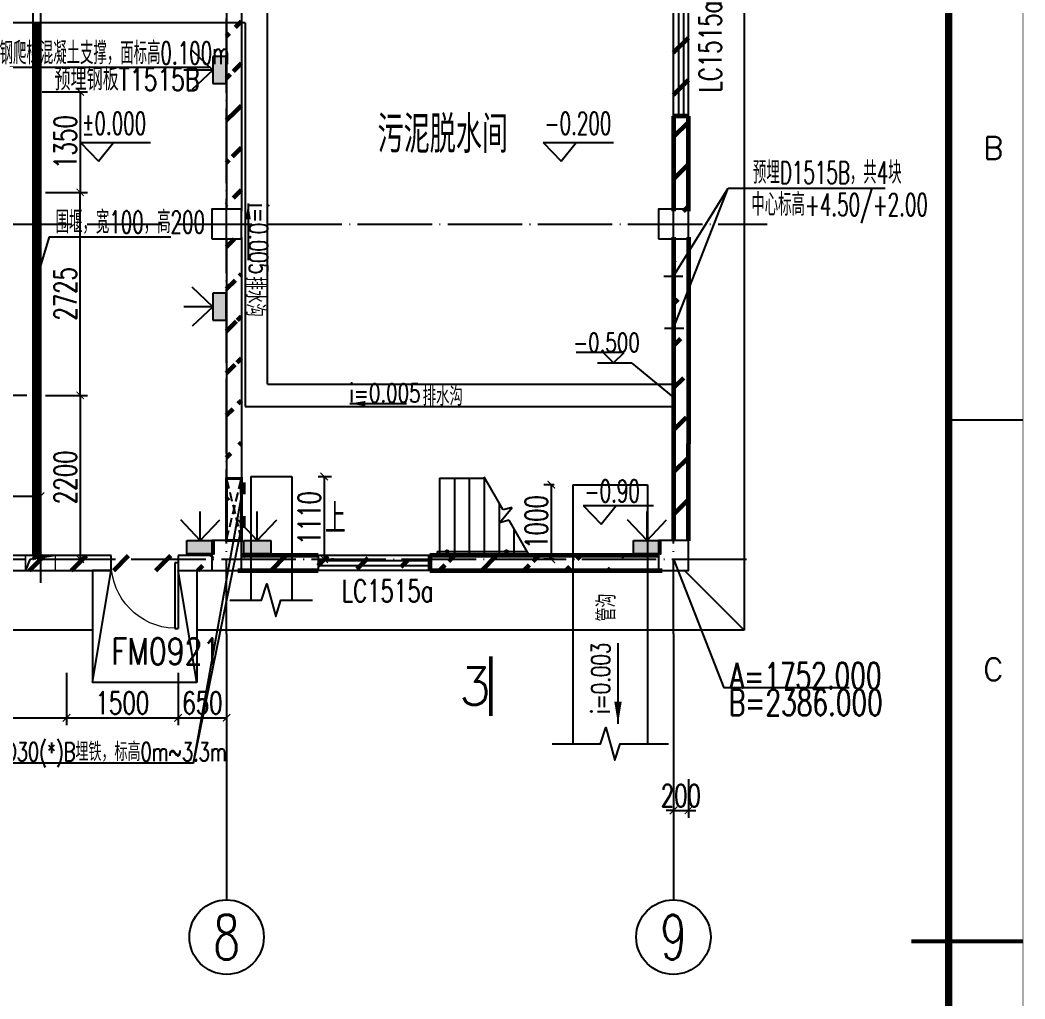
# Model space of a CAD drawing. Header units: millimetres. Extents: x 5779402 to 5838852, y 134142 to 176192.
# Drawn here: x 5825360 to 5838852, y 154394 to 167533 of the extents above; entities that cross this region are included whole.
import ezdxf
from ezdxf.enums import TextEntityAlignment as Align

# ---------------------------------------------------------------- set-up
doc = ezdxf.new("R2010")
doc.units = ezdxf.units.MM
doc.header["$LTSCALE"] = 1000
doc.linetypes.add('DASH', pattern=[0.35, 0.25, -0.1])
doc.linetypes.add('DOTE', pattern=[2.4200000000000004, 2, -0.2, 0.02, -0.2])
doc.layers.get('0').update_dxf_attribs({"color": 8})
doc.layers.get('DEFPOINTS').update_dxf_attribs({"color": 8})
for name, color, linetype in [('-人员定位', 6, 'Continuous'), ('04-墙体WALL', 8, 'Continuous'), ('3T_WOOD', 8, 'Continuous'), ('AXIS_NUM', 8, 'Continuous'), ('bg', 8, 'Continuous'), ('COLUMN', 8, 'Continuous'), ('DIM', 8, 'Continuous'), ('DOTE', 8, 'DOTE'), ('STAIR', 8, 'Continuous'), ('Text', 8, 'Continuous'), ('THICK', 8, 'Continuous'), ('THIN', 8, 'Continuous'), ('WALL_BR', 8, 'Continuous'), ('WIN', 8, 'Continuous'), ('WINDOW', 8, 'Continuous'), ('WINDOW_TEXT', 8, 'Continuous'), ('桩编号', 8, 'Continuous'), ('电气提资', 8, 'Continuous'), ('电缆埋管', 8, 'Continuous')]:
    doc.layers.add(name, color=color, linetype=linetype)
doc.layers.add('WALL', color=8, linetype='Continuous', lineweight=60)
doc.styles.add('_TCH_WINDOW', font='SIMPLEX', dxfattribs={"bigfont": 'GBCBIG'})
doc.styles.add('GEDITXT', font='geditxt.shx', dxfattribs={"width": 0.72, "height": 400, "bigfont": 'hztxt1.shx'})
doc.styles.add('HZ', font='geditxt.shx', dxfattribs={"width": 0.7, "bigfont": 'hztxt1.shx'})
doc.styles.get("Standard").update_dxf_attribs({"font": 'geditxt.shx', "width": 0.7, "bigfont": 'hztxt1.shx'})
doc.styles.add('TK', font='geditxt.shx', dxfattribs={"width": 0.7, "bigfont": 'hztxt1.shx'})
doc.styles.add('TSSD_Axis', font='geditxt.shx', dxfattribs={"width": 0.7, "bigfont": 'hztxt1.shx'})
doc.styles.add('TSSD_Label', font='geditxt.shx', dxfattribs={"width": 0.7, "bigfont": 'hztxt1.shx'})
doc.styles.add('TSSD_Norm', font='geditxt.shx', dxfattribs={"bigfont": 'hztxt1.shx'})
doc.styles.add('TSSD_Rein', font='geditxt.shx', dxfattribs={"width": 0.7, "bigfont": 'hztxt1.shx'})
doc.dimstyles.new('TSSD_100_100$0', dxfattribs={"dimtxt": 300, "dimasz": 100, "dimexe": 100, "dimexo": 250, "dimgap": 50, "dimtad": 1, "dimdec": 0, "dimzin": 0, "dimdsep": 46, "dimtxsty": 'TSSD_Rein', "dimblk": 'ARCHTICK', "dimcen": 0, "dimclrt": 7, "dimadec": 0, "dimazin": 0, "dimtfac": 1, "dimtdec": 0, "dimtix": 1, "dimtmove": 2, "dimatfit": 3, "dimldrblk": '_TSDBK', "dimfxl": 0, "dimtvp": 0.7, "dimtolj": 1, "dimtzin": 0, "dimarcsym": 0})
pattern_1 = [(45, (0, 0), (-282.842712474619, 282.842712474619), [])]
pattern_2 = [(45, (22275.93228314258, 19031.11966122835), (-282.842712474619, 282.842712474619), [])]

# ---------------------------------------------------------------- blocks, each defined once
blk = doc.blocks.new('4545')
at = {"layer": '电缆埋管', "linetype": 'DASH', "ltscale": 0.5}
for p, q in [((6065047.872407378, 207305.0738065625), (6065247.872407378, 208123.7972088396)), ((6065047.872407378, 208111.0064359231), (6065247.872407378, 207291.6227312202))]:
    blk.add_line(p, q, dxfattribs=at)
at = {"layer": '电缆埋管', "linetype": 'ByBlock', "ltscale": 0.5, "const_width": 40}
blk.add_lwpolyline([(6065030.252906603, 208123.7972088396), (6065247.872407378, 208123.7972088396), (6065247.872407378, 207291.6227312202), (6065047.872407378, 207291.6227312202), (6065047.872407378, 208136.3830261321)], dxfattribs=at)
blk = doc.blocks.new('_ArchTick')
at = {"color": 0, "linetype": 'ByBlock', "const_width": 0.15}
blk.add_lwpolyline([(-0.5, -0.5), (0.5, 0.5)], dxfattribs=at)
blk = doc.blocks.new('*D200')
at = {"layer": 'DEFPOINTS', "color": 0, "transparency": 16777216}
for p in [(5825633.266003137, 161142.5586406321), (5823633.20535188, 160738.9260990155), (5825633.266003137, 160738.9260990155)]:
    blk.add_point(p, dxfattribs=at)
at = {"layer": 'DIM', "color": 0, "lineweight": -2, "transparency": 16777216}
for p, q in [((5823633.20535188, 160988.9260990155), (5823633.20535188, 161242.5586406321)), ((5825633.266003137, 160988.9260990155), (5825633.266003137, 161242.5586406321)), ((5823633.20535188, 161142.5586406321), (5825633.266003137, 161142.5586406321))]:
    blk.add_line(p, q, dxfattribs=at)
at = {"layer": 'DIM', "color": 0, "lineweight": -2, "transparency": 16777216, "xscale": 100, "yscale": 100, "zscale": 100, "rotation": 180}
blk.add_blockref('_ArchTick', (5823633.20535188, 161142.5586406321), dxfattribs=at)
at = {"layer": 'DIM', "color": 0, "lineweight": -2, "transparency": 16777216, "xscale": 100, "yscale": 100, "zscale": 100}
blk.add_blockref('_ArchTick', (5825633.266003137, 161142.5586406321), dxfattribs=at)
at = {"layer": 'DIM', "color": 7, "transparency": 16777216, "insert": (5824633.235677509, 161342.5586406321), "char_height": 300, "attachment_point": 5, "style": 'TSSD_Rein'}
blk.add_mtext('\\A1;2000', dxfattribs=at)
blk = doc.blocks.new('_TSDBK')
blk.add_line((-1, 0), (0, 0))
blk.add_lwpolyline([(-0.7000000000000001, -0.7000000000000001, 0.5, 0.5, 0), (0.7000000000000001, 0.7000000000000001, 0.5, 0.5, 0)], format="xyseb")
blk = doc.blocks.new('D')
at = {"layer": 'WIN'}
for p, q in [((6078499.015100326, 232469.040798577), (6078499.015100326, 231869.6163707887)), ((6078699.015100412, 232234.9045898275), (6078356.516380943, 232179.4364029669)), ((6078356.516380943, 232179.4364029669), (6078299.015100242, 232034.9045898805))]:
    blk.add_line(p, q, dxfattribs=at)
at = {"layer": 'WIN', "const_width": 20}
blk.add_lwpolyline([(6078299.015100242, 232234.9045898275), (6078699.015100412, 232234.9045898275), (6078699.015100408, 232034.9045898736), (6078299.015100242, 232034.9045898805), (6078299.015100242, 232234.9045898275)], dxfattribs=at)
blk = doc.blocks.new('$TCHSYS$WIN2D')
for p, q in [((-0.5, 0.5), (0.5, 0.5)), ((-0.5, 0.5), (-0.4999999999999999, -0.5)), ((0.5, 0.5), (0.4999999999999998, -0.5)), ((0.5, 0.1666666666666666), (-0.5, 0.1666666666666666)), ((0.5, -0.1666666666666667), (-0.5, -0.1666666666666667)), ((-0.4999999999999999, -0.5), (0.5, -0.5))]:
    blk.add_line(p, q)
blk = doc.blocks.new('*D229')
at = {"layer": 'DEFPOINTS', "color": 0, "transparency": 16777216}
for p in [(5827483.205352047, 159019.0337553046), (5828133.20535188, 159019.0337553046), (5828133.20535188, 158167.8858092712)]:
    blk.add_point(p, dxfattribs=at)
at = {"layer": 'DIM', "color": 0, "lineweight": -2, "transparency": 16777216}
for p, q in [((5827483.205352047, 158769.0337553046), (5827483.205352047, 158067.8858092712)), ((5828133.20535188, 158769.0337553046), (5828133.20535188, 158067.8858092712)), ((5827483.205352047, 158167.8858092712), (5828133.20535188, 158167.8858092712))]:
    blk.add_line(p, q, dxfattribs=at)
at = {"layer": 'DIM', "color": 0, "lineweight": -2, "transparency": 16777216, "xscale": 100, "yscale": 100, "zscale": 100, "rotation": 180}
blk.add_blockref('_ArchTick', (5827483.205352047, 158167.8858092712), dxfattribs=at)
at = {"layer": 'DIM', "color": 0, "lineweight": -2, "transparency": 16777216, "xscale": 100, "yscale": 100, "zscale": 100}
blk.add_blockref('_ArchTick', (5828133.20535188, 158167.8858092712), dxfattribs=at)
at = {"layer": 'DIM', "color": 7, "transparency": 16777216, "insert": (5827808.205351964, 158367.8858092712), "char_height": 300, "attachment_point": 5, "style": 'TSSD_Rein'}
blk.add_mtext('\\A1;650', dxfattribs=at)
blk = doc.blocks.new('*D230')
at = {"layer": 'DEFPOINTS', "color": 0, "transparency": 16777216}
for p in [(5825983.205352047, 159019.0337553046), (5827483.205352047, 159019.0337553046), (5827483.205352047, 158167.8858092712)]:
    blk.add_point(p, dxfattribs=at)
at = {"layer": 'DIM', "color": 0, "lineweight": -2, "transparency": 16777216}
for p, q in [((5825983.205352047, 158769.0337553046), (5825983.205352047, 158067.8858092712)), ((5827483.205352047, 158769.0337553046), (5827483.205352047, 158067.8858092712)), ((5825983.205352047, 158167.8858092712), (5827483.205352047, 158167.8858092712))]:
    blk.add_line(p, q, dxfattribs=at)
at = {"layer": 'DIM', "color": 0, "lineweight": -2, "transparency": 16777216, "xscale": 100, "yscale": 100, "zscale": 100, "rotation": 180}
blk.add_blockref('_ArchTick', (5825983.205352047, 158167.8858092712), dxfattribs=at)
at = {"layer": 'DIM', "color": 0, "lineweight": -2, "transparency": 16777216, "xscale": 100, "yscale": 100, "zscale": 100}
blk.add_blockref('_ArchTick', (5827483.205352047, 158167.8858092712), dxfattribs=at)
at = {"layer": 'DIM', "color": 7, "transparency": 16777216, "insert": (5826733.205352047, 158367.8858092712), "char_height": 300, "attachment_point": 5, "style": 'TSSD_Rein'}
blk.add_mtext('\\A1;1500', dxfattribs=at)
blk = doc.blocks.new('*D231')
at = {"layer": 'DEFPOINTS', "color": 0, "transparency": 16777216}
for p in [(5823633.20535188, 159019.0337553046), (5825983.205352047, 159019.0337553046), (5825983.205352047, 158167.8858092712)]:
    blk.add_point(p, dxfattribs=at)
at = {"layer": 'DIM', "color": 0, "lineweight": -2, "transparency": 16777216}
for p, q in [((5823633.20535188, 158769.0337553046), (5823633.20535188, 158067.8858092712)), ((5825983.205352047, 158769.0337553046), (5825983.205352047, 158067.8858092712)), ((5823633.20535188, 158167.8858092712), (5825983.205352047, 158167.8858092712))]:
    blk.add_line(p, q, dxfattribs=at)
at = {"layer": 'DIM', "color": 0, "lineweight": -2, "transparency": 16777216, "xscale": 100, "yscale": 100, "zscale": 100, "rotation": 180}
blk.add_blockref('_ArchTick', (5823633.20535188, 158167.8858092712), dxfattribs=at)
at = {"layer": 'DIM', "color": 0, "lineweight": -2, "transparency": 16777216, "xscale": 100, "yscale": 100, "zscale": 100}
blk.add_blockref('_ArchTick', (5825983.205352047, 158167.8858092712), dxfattribs=at)
at = {"layer": 'DIM', "color": 7, "transparency": 16777216, "insert": (5824808.205351964, 158367.8858092712), "char_height": 300, "attachment_point": 5, "style": 'TSSD_Rein'}
blk.add_mtext('\\A1;2350', dxfattribs=at)
blk = doc.blocks.new('*D288')
at = {"layer": 'DEFPOINTS', "color": 0, "transparency": 16777216}
for p in [(5834133.20535188, 157593.8322126325), (5834333.205351879, 157593.8322126325), (5834333.205351879, 156923.8218308101)]:
    blk.add_point(p, dxfattribs=at)
at = {"layer": 'DIM', "color": 0, "lineweight": -2, "transparency": 16777216}
for p, q in [((5834133.20535188, 157343.8322126325), (5834133.20535188, 156823.8218308101)), ((5834333.205351879, 157343.8322126325), (5834333.205351879, 156823.8218308101)), ((5834133.20535188, 156923.8218308101), (5834033.20535188, 156923.8218308101)), ((5834133.20535188, 156923.8218308101), (5834333.205351879, 156923.8218308101)), ((5834333.205351879, 156923.8218308101), (5834433.205351879, 156923.8218308101))]:
    blk.add_line(p, q, dxfattribs=at)
at = {"layer": 'DIM', "color": 0, "lineweight": -2, "transparency": 16777216, "xscale": 100, "yscale": 100, "zscale": 100}
blk.add_blockref('_ArchTick', (5834133.20535188, 156923.8218308101), dxfattribs=at)
at = {"layer": 'DIM', "color": 0, "lineweight": -2, "transparency": 16777216, "xscale": 100, "yscale": 100, "zscale": 100, "rotation": 180}
blk.add_blockref('_ArchTick', (5834333.205351879, 156923.8218308101), dxfattribs=at)
at = {"layer": 'DIM', "color": 7, "transparency": 16777216, "insert": (5834233.20535188, 157123.8218308101), "char_height": 300, "attachment_point": 5, "style": 'TSSD_Rein'}
blk.add_mtext('\\A1;200', dxfattribs=at)
blk = doc.blocks.new('*D289')
at = {"layer": 'DEFPOINTS', "color": 0, "transparency": 16777216}
for p in [(5829113.526350485, 161406.0153567837), (5829321.015229698, 160296.0357153638), (5829442.931872431, 160296.0357153638)]:
    blk.add_point(p, dxfattribs=at)
at = {"layer": 'DIM', "color": 0, "lineweight": -2, "transparency": 16777216}
for p, q in [((5829363.526350485, 161406.0153567837), (5829542.931872431, 161406.0153567837)), ((5829442.931872431, 161406.0153567837), (5829442.931872431, 160296.0357153638)), ((5829571.015229698, 160296.0357153638), (5829542.931872431, 160296.0357153638))]:
    blk.add_line(p, q, dxfattribs=at)
at = {"layer": 'DIM', "color": 0, "lineweight": -2, "transparency": 16777216, "xscale": 100, "yscale": 100, "zscale": 100}
for p, rotation in [((5829442.931872431, 161406.0153567837), 90), ((5829442.931872431, 160296.0357153638), 270)]:
    blk.add_blockref('_ArchTick', p, dxfattribs=dict(at, rotation=rotation))
at = {"layer": 'DIM', "color": 7, "transparency": 16777216, "insert": (5829242.931872431, 160851.0255360747), "char_height": 300, "attachment_point": 5, "rotation": 90, "style": 'TSSD_Rein'}
blk.add_mtext('\\A1;1110', dxfattribs=at)
blk = doc.blocks.new('_FZHK')
blk.add_lwpolyline([(-0.5, -0.5), (0.5, -0.5), (0.5, 0.5), (-0.5, 0.5)], close=True)
blk = doc.blocks.new('*D290')
at = {"layer": 'DEFPOINTS', "color": 0, "transparency": 16777216}
for p in [(5825406.62206253, 166571.0660190584), (5825755.107993083, 165221.0660190584), (5826166.482262895, 165221.0660190584)]:
    blk.add_point(p, dxfattribs=at)
at = {"layer": 'DIM', "color": 0, "lineweight": -2, "transparency": 16777216}
for p, q in [((5825656.62206253, 166571.0660190584), (5826266.482262895, 166571.0660190584)), ((5826166.482262895, 166571.0660190584), (5826166.482262895, 165221.0660190584)), ((5826005.107993083, 165221.0660190584), (5826266.482262895, 165221.0660190584))]:
    blk.add_line(p, q, dxfattribs=at)
at = {"layer": 'DIM', "color": 0, "lineweight": -2, "transparency": 16777216, "xscale": 100, "yscale": 100, "zscale": 100}
for p, rotation in [((5826166.482262895, 166571.0660190584), 90), ((5826166.482262895, 165221.0660190584), 270)]:
    blk.add_blockref('_ArchTick', p, dxfattribs=dict(at, rotation=rotation))
at = {"layer": 'DIM', "color": 7, "transparency": 16777216, "insert": (5825966.482262895, 165896.0660190593), "char_height": 300, "attachment_point": 5, "rotation": 90, "style": 'TSSD_Rein'}
blk.add_mtext('\\A1;1350', dxfattribs=at)
blk = doc.blocks.new('*D291')
at = {"layer": 'DEFPOINTS', "color": 0, "transparency": 16777216}
for p in [(5832783.205351879, 161296.0357153646), (5832493.269879439, 160296.0357153638), (5832783.205351879, 160296.0357153638)]:
    blk.add_point(p, dxfattribs=at)
at = {"layer": 'DIM', "color": 0, "lineweight": -2, "transparency": 16777216}
for p, q in [((5832533.205351879, 161296.0357153646), (5832393.269879439, 161296.0357153646)), ((5832493.269879439, 161296.0357153646), (5832493.269879439, 160296.0357153638)), ((5832533.205351879, 160296.0357153638), (5832393.269879439, 160296.0357153638))]:
    blk.add_line(p, q, dxfattribs=at)
at = {"layer": 'DIM', "color": 0, "lineweight": -2, "transparency": 16777216, "xscale": 100, "yscale": 100, "zscale": 100}
for p, rotation in [((5832493.269879439, 161296.0357153646), 90), ((5832493.269879439, 160296.0357153638), 270)]:
    blk.add_blockref('_ArchTick', p, dxfattribs=dict(at, rotation=rotation))
at = {"layer": 'DIM', "color": 7, "transparency": 16777216, "insert": (5832293.269879439, 160796.0357153651), "char_height": 300, "attachment_point": 5, "rotation": 90, "style": 'TSSD_Rein'}
blk.add_mtext('\\A1;1000', dxfattribs=at)
blk = doc.blocks.new('*D295')
at = {"layer": 'DEFPOINTS', "color": 0, "transparency": 16777216}
for p in [(5825451.096748319, 165221.0660190584), (5826166.482262895, 165221.0660190584), (5825451.096748319, 162496.0660190584)]:
    blk.add_point(p, dxfattribs=at)
at = {"layer": 'DIM', "color": 0, "lineweight": -2, "transparency": 16777216}
for p, q in [((5825701.096748319, 165221.0660190584), (5826266.482262895, 165221.0660190584)), ((5826166.482262895, 162496.0660190584), (5826166.482262895, 165221.0660190584)), ((5825701.096748319, 162496.0660190584), (5826266.482262895, 162496.0660190584))]:
    blk.add_line(p, q, dxfattribs=at)
at = {"layer": 'DIM', "color": 0, "lineweight": -2, "transparency": 16777216, "xscale": 100, "yscale": 100, "zscale": 100}
for p, rotation in [((5826166.482262895, 165221.0660190584), 90), ((5826166.482262895, 162496.0660190584), 270)]:
    blk.add_blockref('_ArchTick', p, dxfattribs=dict(at, rotation=rotation))
at = {"layer": 'DIM', "color": 7, "transparency": 16777216, "insert": (5825966.482262895, 163858.5660190593), "char_height": 300, "attachment_point": 5, "rotation": 90, "style": 'TSSD_Rein'}
blk.add_mtext('\\A1;2725', dxfattribs=at)
blk = doc.blocks.new('*D296')
at = {"layer": 'DEFPOINTS', "color": 0, "transparency": 16777216}
for p in [(5825451.096748319, 162496.0660190584), (5825451.096748319, 160296.0357153638), (5826166.482262895, 160296.0357153638)]:
    blk.add_point(p, dxfattribs=at)
at = {"layer": 'DIM', "color": 0, "lineweight": -2, "transparency": 16777216}
for p, q in [((5825701.096748319, 162496.0660190584), (5826266.482262895, 162496.0660190584)), ((5826166.482262895, 162496.0660190584), (5826166.482262895, 160296.0357153638)), ((5825701.096748319, 160296.0357153638), (5826266.482262895, 160296.0357153638))]:
    blk.add_line(p, q, dxfattribs=at)
at = {"layer": 'DIM', "color": 0, "lineweight": -2, "transparency": 16777216, "xscale": 100, "yscale": 100, "zscale": 100}
for p, rotation in [((5826166.482262895, 162496.0660190584), 90), ((5826166.482262895, 160296.0357153638), 270)]:
    blk.add_blockref('_ArchTick', p, dxfattribs=dict(at, rotation=rotation))
at = {"layer": 'DIM', "color": 7, "transparency": 16777216, "insert": (5825966.482262895, 161396.050867212), "char_height": 300, "attachment_point": 5, "rotation": 90, "style": 'TSSD_Rein'}
blk.add_mtext('\\A1;2200', dxfattribs=at)
blk = doc.blocks.new('钢梯1')
at = {"layer": 'STAIR'}
for points in [[(829725.1571332869, -325900.0679101005, 1), (829689.8819629215, -325900.0679101005, 1)], [(829725.1571332869, -326700.0679101005, 1), (829689.8819629215, -326700.0679101005, 1)]]:
    blk.add_hatch(color=256, dxfattribs=at).paths.add_polyline_path(points)
for p, q in [((829747.5195481041, -325599.8457701219), (829288.0383924756, -325865.1273390116)), ((829707.5195481041, -326830.0679101005), (829707.5195481041, -325622.9397808895)), ((829747.1347903749, -325600.0679101005), (829747.5195481041, -325600.0679101005)), ((829747.5195481041, -326800.0679101005), (829747.5195481041, -325599.8457701219)), ((829747.5195481041, -326830.0679101005), (829747.5195481041, -325599.8457701219)), ((829322.9789635644, -325995.5273255607), (829116.9340221252, -325822.6350911931)), ((829116.9340221252, -325822.6350911931), (829149.7180214752, -325944.9866424431)), ((829400.7246288611, -325800.0679101005), (829747.5195481041, -325800.0679101005)), ((829149.7180214752, -325944.9866424431), (828707.5195481041, -326200.2900500791)), ((829288.0383924756, -325865.1273390116), (829322.9789635644, -325995.5273255607)), ((829054.3144673473, -326000.0679101005), (829747.5195481041, -326000.0679101005)), ((828721.5195481041, -326800.0679101005), (828721.5195481041, -326192.2071463105)), ((828721.5195481041, -326200.0679101005), (829747.5195481041, -326200.0679101005)), ((828721.5195481041, -326400.0679101005), (829747.5195481041, -326400.0679101005)), ((828721.5195481041, -326600.0679101005), (829747.5195481041, -326600.0679101005)), ((828721.5195481041, -326800.0679101005), (829747.5195481041, -326800.0679101005)), ((829707.5195481041, -326830.0679101005), (829747.5195481041, -326830.0679101005))]:
    blk.add_line(p, q, dxfattribs=at)
for centre in [(829707.5195481041, -325900.0679101005), (829707.5195481041, -326700.0679101005)]:
    blk.add_circle(centre, 17.63758518271788, dxfattribs=at)
blk = doc.blocks.new('$DorLib2D$00000001')
for p, q in [((0.45, 0.9750000000000001), (0.5000000000000002, 0.9750000000000001)), ((0.45, 0), (0.45, 0.9750000000000001)), ((0.5, 0), (0.5, 0.9750000000000001)), ((0.5, 0), (0.45, 0))]:
    blk.add_line(p, q)
at = {"lineweight": 13}
blk.add_arc((0.475, 0), 0.975, 91.4692835813538, 180, dxfattribs=at)
blk = doc.blocks.new('ts_axno')
at = {"color": 0, "linetype": 'ByBlock', "lineweight": -2}
blk.add_circle((0, 0), 0.5, dxfattribs=at)
at = {"color": 0, "linetype": 'ByBlock', "lineweight": -2, "style": 'TSSD_Axis', "width": 0.7}
blk.add_attdef('A', text='', height=0.6, dxfattribs=at).set_placement((0, 0), align=Align.MIDDLE_CENTER)
blk = doc.blocks.new('GEDI_WK_A2')
at = {"color": 3}
for p, q in [((584, 280), (594, 280)), ((584, 210), (594, 210))]:
    blk.add_line(p, q, dxfattribs=at)
for points, const_width in [([(0, 0), (594, 0), (594, 420), (0, 420)], 0.1), ([(25, 10), (584, 10), (584, 410), (25, 410)], 1)]:
    blk.add_lwpolyline(points, close=True, dxfattribs=dict(at, const_width=const_width))
at = {"color": 3, "const_width": 0.5}
blk.add_lwpolyline([(579, 210), (594, 210)], dxfattribs=at)
at = {"color": 3}
for s, p in [('B', (590, 315)), ('C', (590, 245))]:
    blk.add_text(s, height=3, dxfattribs=at).set_placement(p, align=Align.CENTER)
blk = doc.blocks.new('CEEC_TK_A2')
blk.add_blockref('GEDI_WK_A2', (0, 0))
at = {"style": 'TK', "width": 0.85}
for tag, height, p in [('PROJECTNAME', 4.75, (529, 44)), ('PHASE', 4, (571, 44)), ('DRAWINGNAME', 4.75, (539, 31))]:
    blk.add_attdef(tag, text='', height=height, dxfattribs=at).set_placement(p, align=Align.MIDDLE_CENTER)
for tag, p, height in [('APPROVE', (416, 32.75), 3.5), ('DESIGN', (461, 32.75), 3.5), ('REVIEW1', (416, 25.75), 3.5), ('DRAW', (461, 25.75), 3.5), ('REVIEW2', (416, 18.75), 3.5), ('PROPORTION', (461, 18.75), 3.5), ('DRAWINGNUMBER', (511, 18.5), 4), ('CHECK', (416, 11.75), 3.5), ('DATE', (461, 11.75), 3.5), ('VERSION', (577, 11.75), 3.5)]:
    blk.add_attdef(tag, p, '', height=height, dxfattribs=at)
blk = doc.blocks.new('定位基站')
at = {"layer": '-人员定位', "ltscale": 0.01}
h = blk.add_hatch(color=256, dxfattribs=at)
h.dxf.hatch_style = 1
h.paths.add_polyline_path([(406523.9891417791, 477797.9968768524), (406523.9891417791, 477617.0559842106), (406162.1073564942, 477617.0559842106), (406162.1073564942, 477797.9968768524)])
at = {"layer": '-人员定位', "color": 6}
for p, q in [((406343.0482491367, 477797.9968768524), (406343.0482491367, 478186.0658077138)), ((406343.0482491367, 477797.9968768524), (406082.1860954517, 478076.6380122445)), ((406343.0482491367, 477797.9968768524), (406603.9104028216, 478076.6380122445)), ((406343.0482491367, 477995.4534284034), (406343.0482491367, 477995.4534284034)), ((406162.1073564942, 477797.9968768524), (406523.9891417791, 477797.9968768524)), ((406162.1073564942, 477617.0559842106), (406162.1073564942, 477797.9968768524)), ((406523.9891417791, 477797.9968768524), (406523.9891417791, 477617.0559842106)), ((406523.9891417791, 477617.0559842106), (406162.1073564942, 477617.0559842106))]:
    blk.add_line(p, q, dxfattribs=at)
for p in [(406343.0482491367, 477797.9968768524), (406162.1073564942, 477617.0559842103), (406343.0482491367, 477617.0559842106), (406523.9891417791, 477617.0559842103)]:
    blk.add_point(p, dxfattribs=at)

msp = doc.modelspace()

# ---------------------------------------------------------------- hatches: boundary and pattern name
at = {"layer": 'bg'}
h = msp.add_hatch(dxfattribs=at)
h.set_pattern_fill('ANSI32', color=256, scale=3, style=0)
h.set_pattern_definition([(45, (-140122.7876630211, -46745.58701585612), (-20.20557627240559, 20.2055762724056), []), (45, (-140109.3172730207, -46745.58701585612), (-20.20557627240559, 20.2055762724056), [])])
h.paths.add_polyline_path([(5825533.205351877, 160296.035715363), (5825633.205351878, 160296.035715363), (5825633.205351879, 167496.2864832143), (5825533.205351878, 167496.2864832142)])
for points in [[(5834133.20535188, 164021.0357153625), (5834145.205351879, 164021.0357153625), (5834145.205351879, 164171.0357153625), (5834133.20535188, 164171.0357153625)], [(5834133.20535188, 163321.0357153625), (5834145.205351879, 163321.0357153625), (5834145.205351879, 163471.0357153625), (5834133.20535188, 163471.0357153625)]]:
    msp.add_hatch(color=256, dxfattribs=at).paths.add_polyline_path(points)
at = {"layer": 'WALL'}
h = msp.add_hatch(dxfattribs=at)
h.set_pattern_fill('METAL', color=256, scale=100, style=0)
h.set_pattern_definition(pattern_1)
edge = h.paths.add_edge_path()
edge.add_line((5828133.205351907, 164619.0357153637), (5828133.205351903, 160546.0357153622))
edge.add_line((5828333.205351855, 164619.0357153637), (5828333.205351905, 160546.0357153622))
edge.add_line((5828133.205351818, 169047.6005021461), (5828133.205351845, 164969.0357153637))
edge.add_line((5828333.205351877, 169047.6005021461), (5828333.205351837, 164969.0357153637))
h = msp.add_hatch(dxfattribs=at)
h.set_pattern_fill('METAL', color=256, scale=100, style=0)
h.set_pattern_definition(pattern_1)
edge = h.paths.add_edge_path()
edge.add_line((5834133.20535208, 166244.4709286575), (5834133.205351957, 164969.4709285557))
edge.add_line((5834333.205351879, 164969.4709285557), (5834333.205351979, 166244.4709286575))
edge.add_line((5834333.205351991, 167744.4709286575), (5834333.20535206, 169044.4709285557))
edge.add_line((5834133.205351993, 169044.4709285557), (5834133.205352074, 167744.4709286575))
h = msp.add_hatch(dxfattribs=at)
h.set_pattern_fill('METAL', color=256, scale=100, style=0)
h.set_pattern_definition([(45, (0, 24), (-282.842712474619, 282.842712474619), [])])
edge = h.paths.add_edge_path()
edge.add_line((5834333.205351879, 164645.035715364), (5834333.205351979, 161868.4709286597))
edge.add_line((5834133.205351993, 164643.4709285579), (5834133.205352093, 161866.9061418536))
edge.add_line((5834133.20535208, 161868.4709286597), (5834133.205351957, 160568.4709285579))
edge.add_line((5834333.205351879, 160568.4709285579), (5834333.205351979, 161868.4709286597))
h = msp.add_hatch(dxfattribs=at)
h.set_pattern_fill('METAL', color=256, scale=100, style=0)
h.set_pattern_definition(pattern_1)
h.paths.add_polyline_path([(5791083.205351437, 160346.0357153455), (5791083.205351437, 160146.0357153592), (5792983.205352047, 160146.0357153594), (5792983.205352047, 160346.0357153455)], flags=17)
h.paths.add_polyline_path([(5798983.205352047, 160146.0357153574), (5798983.205352047, 160346.0357153556), (5798883.205351437, 160346.035715355), (5797083.205351978, 160346.0357153825), (5797083.205351978, 160146.0357153659), (5798883.205351437, 160146.0357153679)], flags=16)
h.paths.add_polyline_path([(5808683.205352047, 160346.035715354), (5808683.205352048, 160146.0357153614), (5811183.205352047, 160146.0357153614), (5811183.205352048, 160346.035715355)], flags=16)
edge = h.paths.add_edge_path()
edge.add_line((5794483.205352048, 160146.0357153596), (5794983.205352047, 160146.0357153372))
edge.add_line((5794483.205352047, 160346.0357153455), (5794483.205352048, 160146.0357153596))
edge.add_line((5794983.205352048, 160346.0357152106), (5794483.205352047, 160346.0357153455))
edge.add_line((5789583.205351437, 160346.0357153455), (5789283.205351233, 160346.035715525))
edge.add_line((5789583.205351437, 160146.0357153589), (5789583.205351437, 160346.0357153455))
edge.add_line((5789283.205351233, 160146.0357155003), (5789583.205351437, 160146.0357153589))
edge.add_line((5800483.205352047, 160346.0357153435), (5800483.205352048, 160146.0357153576))
edge.add_line((5795583.205351979, 160146.0357153374), (5795583.205351978, 160346.035715381))
edge.add_line((5800483.205352047, 160146.0357153658), (5800983.205351234, 160146.0357153652))
edge.add_line((5800983.205351233, 160346.0357153685), (5800483.205352047, 160346.0357153653))
edge.add_line((5795583.205351979, 160346.0357153699), (5795283.205352047, 160346.0357153713))
edge.add_line((5795283.205352047, 160146.0357153639), (5795583.205351979, 160146.0357153643))
edge.add_line((5804883.205351437, 160146.0357153581), (5806983.205352047, 160146.0357152911))
edge.add_line((5804883.205351437, 160346.0357153962), (5804883.205351437, 160146.0357153581))
edge.add_line((5806983.205352047, 160346.0357154823), (5804883.205351437, 160346.0357153962))
edge.add_line((5803383.205351437, 160346.0357153962), (5801283.205351233, 160346.0357153404))
edge.add_line((5803383.205351437, 160146.0357153581), (5803383.205351437, 160346.0357153962))
edge.add_line((5801283.205351233, 160146.0357154368), (5803383.205351437, 160146.0357153581))
edge.add_line((5807783.205352047, 160346.0357153536), (5807283.205352048, 160346.0357156311))
edge.add_line((5807783.205352047, 160146.0357153614), (5807783.205352047, 160346.0357153536))
edge.add_line((5807283.205352047, 160146.0357151405), (5807783.205352047, 160146.0357153614))
edge.add_line((5812683.205352047, 160146.0357153614), (5812983.205352047, 160146.0357153403))
edge.add_line((5812683.205352047, 160346.0357153556), (5812683.205352047, 160146.0357153614))
edge.add_line((5812983.205352047, 160346.0357151703), (5812683.205352047, 160346.0357153556))
edge.add_line((5815383.205352048, 160346.0357153268), (5813283.205352048, 160346.0357153475))
edge.add_line((5815383.205352047, 160146.035715363), (5815383.205352048, 160346.0357153268))
edge.add_line((5813283.205352047, 160146.035715344), (5815383.205352047, 160146.035715363))
edge.add_line((5816883.205352048, 160146.035715363), (5818983.205352047, 160146.0357153866))
edge.add_line((5816883.205352047, 160346.0357153266), (5816883.205352048, 160146.035715363))
edge.add_line((5818983.205352047, 160346.0357153234), (5816883.205352047, 160346.0357153266))
edge.add_line((5820633.205351742, 160346.0357153825), (5819283.205352047, 160346.0357153709))
edge.add_line((5820633.205351743, 160146.0357153546), (5820633.205351742, 160346.0357153825))
edge.add_line((5819283.205352048, 160146.0357153787), (5820633.205351743, 160146.0357153546))
edge.add_line((5822133.205351743, 160146.0357153546), (5823483.205351437, 160146.0357153486))
edge.add_line((5822133.205351742, 160346.0357153857), (5822133.205351743, 160146.0357153546))
edge.add_line((5823483.205351437, 160346.0357152975), (5822133.205351742, 160346.0357153857))
edge.add_line((5826583.205351437, 160346.0357153187), (5823783.205351437, 160346.0357154227))
edge.add_line((5823783.205351437, 160146.0357153745), (5826583.205351437, 160146.0357153568))
edge.add_line((5827483.205351437, 160146.0357153568), (5827983.205351437, 160146.0357153141))
edge.add_line((5827483.205351437, 160346.0357153173), (5827483.205351437, 160146.0357153568))
edge.add_line((5827983.205351437, 160346.0357157817), (5827483.205351437, 160346.0357153173))
h = msp.add_hatch(dxfattribs=at)
h.set_pattern_fill('METAL', color=256, scale=100, style=0)
h.set_pattern_definition(pattern_2)
edge = h.paths.add_edge_path()
edge.add_line((5830863.205351742, 160146.0357153825), (5833983.205352047, 160146.0357153474))
edge.add_line((5830863.205351743, 160346.0357153635), (5830863.205351742, 160146.0357153825))
edge.add_line((5833983.205352048, 160346.0357153748), (5830863.205351743, 160346.0357153635))
edge.add_line((5829363.205351743, 160346.0357153635), (5828283.205351438, 160346.0357153644))
edge.add_line((5829363.205351742, 160146.0357153813), (5829363.205351743, 160346.0357153635))
edge.add_line((5828283.205351437, 160146.0357153694), (5829363.205351742, 160146.0357153813))
h = msp.add_hatch(dxfattribs=at)
h.set_pattern_fill('METAL', color=256, scale=100, style=0)
h.set_pattern_definition(pattern_2)
edge = h.paths.add_edge_path()
edge.add_line((5830863.205351742, 160146.0357153825), (5833983.205352047, 160146.0357153474))
edge.add_line((5830863.205351743, 160346.0357153635), (5830863.205351742, 160146.0357153825))
edge.add_line((5833983.205352048, 160346.0357153748), (5830863.205351743, 160346.0357153635))
edge.add_line((5829363.205351743, 160346.0357153635), (5828283.205351438, 160346.0357153644))
edge.add_line((5829363.205351742, 160146.0357153813), (5829363.205351743, 160346.0357153635))
edge.add_line((5828283.205351437, 160146.0357153694), (5829363.205351742, 160146.0357153813))

# ---------------------------------------------------------------- linework, layer by layer
for p, q in [((5825220.997809924, 166899.1516830583), (5827897.841193981, 166899.1516830583)), ((5826169.683374672, 165891.8657799507), (5826411.727082089, 165641.0083133639)), ((5826169.683374672, 165891.8657799507), (5827112.144611143, 165891.8657799507)), ((5826411.727082089, 165641.0083133639), (5826613.430171602, 165891.8657799507)), ((5832384.627952805, 165891.8657799507), (5832626.671660221, 165641.0083133639)), ((5832384.627952805, 165891.8657799507), (5833327.089189275, 165891.8657799507)), ((5832626.671660221, 165641.0083133639), (5832828.374749735, 165891.8657799507)), ((5832921.572565185, 161019.5804597405), (5833163.616272601, 160768.7229931537)), ((5832921.572565185, 161019.5804597405), (5833864.033801655, 161019.5804597405)), ((5833163.616272601, 160768.7229931537), (5833365.319362115, 161019.5804597405)), ((5834133.205351879, 160296.0357153646), (5834811.111180977, 158570.778798547)), ((5836491.189672203, 158570.778798547), (5834811.111180977, 158570.778798547))]:
    msp.add_line(p, q)
at = {"ltscale": 3}
for q in [(5828350.293819185, 161231.6515193018), (5828350.059855974, 160801.799743917), (5824044.407747828, 157556.693272185)]:
    msp.add_line((5827688.785693237, 157556.693272185), q, dxfattribs=at)
at = {"layer": '04-墙体WALL'}
for p, q in [((5835083.20535188, 169296.8139696497), (5835083.20535188, 159346.0357153635)), ((5834283.205351879, 160146.035715364), (5835083.20535188, 159346.0357153635)), ((5826333.205351437, 159346.0357153635), (5808933.205351682, 159346.0357153635)), ((5835083.20535188, 159346.0357153635), (5827733.205351682, 159346.0357153635))]:
    msp.add_line(p, q, dxfattribs=at)
at = {"layer": '3T_WOOD'}
for p, q in [((5828683.20535188, 162646.0357153622), (5828683.20535188, 169046.0357153621)), ((5828383.205351879, 167496.2864832128), (5819783.205351883, 167496.2864832129)), ((5828383.20535188, 167496.2864832128), (5828383.205351881, 162346.0357153622)), ((5828422.009310873, 165070.4034381155), (5828422.009310873, 164309.9523290238)), ((5828683.20535188, 162646.0357153622), (5834133.20535188, 162646.0357153622)), ((5834133.20535188, 162646.0357153622), (5834133.20535188, 162346.0357153622)), ((5828383.205351879, 162346.0357153622), (5834133.20535188, 162346.0357153622)), ((5829786.072959798, 162385.7077579541), (5830546.52406889, 162385.7077579541)), ((5832783.205351879, 161296.0357153646), (5833783.205351879, 161296.0357153646)), ((5832783.205351879, 161296.0357153646), (5832783.20535188, 157818.5528276352)), ((5833783.205351879, 161296.0357153646), (5833783.205351877, 157818.5528276352)), ((5833388.739734107, 158084.5027104136), (5833388.739734107, 159170.8614376881))]:
    msp.add_line(p, q, dxfattribs=at)
for points in [[(5828422.009310873, 165070.4034381155, 0, 69.99999999999999, 0), (5828422.009310873, 164860.4034381155, 69.99999999999999, 69.99999999999999, 0)], [(5829786.072959798, 162385.7077579545, 0, 69.99999999999999, 0), (5829996.072959798, 162385.7077579545, 69.99999999999999, 69.99999999999999, 0)], [(5829998.503822274, 160873.5360665255, 0, 0, 0), (5830509.101714524, 160873.5360665255, 79.99999999999999, 0, 0), (5830809.101714524, 160873.5360665255, 0, 0, 0)], [(5833388.739734106, 158084.5027104109, 0, 100, 0), (5833388.739734106, 158384.5027104109, 100, 100, 0)]]:
    msp.add_lwpolyline(points, format="xyseb", dxfattribs=at)
at = {"layer": 'AXIS_NUM'}
for p, q in [((5828133.20535188, 159296.0357153638), (5828133.20535188, 155723.8218308101)), ((5834133.20535188, 159296.0357153638), (5834133.20535188, 155723.8218308101))]:
    msp.add_line(p, q, dxfattribs=at)
at = {"layer": 'bg', "ltscale": 1000}
for p, q in [((5825533.20535188, 169246.0357153544), (5825533.205351878, 160346.0357153577)), ((5825633.20535188, 169246.0357153564), (5825633.205351878, 160346.035715354))]:
    msp.add_line(p, q, dxfattribs=at)
at = {"layer": 'bg', "linetype": 'Continuous'}
for p, q in [((5834133.20535188, 163396.0357153625), (5834869.803075888, 165276.1143372242)), ((5834133.20535188, 164096.0357153625), (5834869.803075888, 165276.1143372242)), ((5834869.803075888, 165276.1143372242), (5836974.246790996, 165276.1143372242))]:
    msp.add_line(p, q, dxfattribs=at)
at = {"layer": 'bg'}
for p, q in [((5825750.210430034, 164622.887980276), (5825573.298423539, 164030.4804023366)), ((5825750.210430034, 164622.887980276), (5827384.997932932, 164622.887980276)), ((5833470.806277807, 163072.2892028926), (5832824.67082407, 163072.2892028926)), ((5833330.181277807, 162931.6642028926), (5833189.556277807, 163072.2892028926)), ((5833330.181277807, 162931.6642028926), (5833470.806277807, 163072.2892028926)), ((5833576.484667503, 162928.2409724239), (5833113.803806107, 162928.2409724239)), ((5833576.484667503, 162928.2409724239), (5834130.816623403, 162473.459819756))]:
    msp.add_line(p, q, dxfattribs=at)
at = {"layer": 'bg', "ltscale": 300}
for p, q in [((5834002.131473597, 164096.0357153625), (5834259.90079587, 164096.0357153625)), ((5834014.131473597, 163396.0357153625), (5834271.90079587, 163396.0357153625))]:
    msp.add_line(p, q, dxfattribs=at)
at = {"layer": 'bg'}
for points in [[(5834133.20535188, 164021.0357153625), (5834133.20535188, 164171.0357153625), (5834145.20535188, 164171.0357153625), (5834145.20535188, 164021.0357153625)], [(5834133.20535188, 163321.0357153625), (5834133.20535188, 163471.0357153625), (5834145.20535188, 163471.0357153625), (5834145.20535188, 163321.0357153625)]]:
    msp.add_lwpolyline(points, close=True, dxfattribs=at)
at = {"layer": 'DOTE', "ltscale": 0.5}
for p, q in [((5828133.20535188, 159296.0357153638), (5828133.20535188, 170853.9643945163)), ((5834133.20535188, 159296.0357153638), (5834133.20535188, 170853.9643945153)), ((5788751.796662012, 164796.0357153638), (5835391.375273656, 164796.0357153638)), ((5825451.096748319, 162496.0660190584), (5819897.217064695, 162496.0660190584)), ((5788133.20535188, 160296.0357153638), (5835133.20535188, 160296.0357153638))]:
    msp.add_line(p, q, dxfattribs=at)
at = {"layer": 'THICK'}
msp.add_lwpolyline([(5831681.170483524, 158993.5536105183, 50, 50, 0), (5831681.170483524, 158193.5536105183, 50, 50, 0)], format="xyseb", dxfattribs=at)
at = {"layer": 'THIN'}
for points in [[(5828177.261270429, 159746.0357153639), (5828602.261270429, 159746.0357153639), (5828672.261270429, 159966.0357153639), (5828792.261270429, 159526.0357153639), (5828862.261270429, 159746.0357153639), (5829287.261270429, 159746.0357153639)], [(5832503.205351879, 157818.5528276352), (5833155.503119888, 157818.5528276352), (5833225.503119888, 158038.5528276352), (5833345.503119888, 157598.5528276352), (5833415.503119888, 157818.5528276352), (5834067.800887896, 157818.5528276352)]]:
    msp.add_lwpolyline(points, dxfattribs=at)
at = {"layer": 'WALL', "lineweight": -2}
for p, q in [((5828133.205351818, 169047.6005021461), (5828133.205351845, 164996.0357153638)), ((5828333.205351877, 169047.6005021461), (5828333.205351837, 164969.0357153637)), ((5828333.205351855, 164619.0357153637), (5828333.205351905, 160546.0357153622)), ((5828133.205351907, 164596.0357153638), (5828133.205351903, 160546.0357153622)), ((5826583.205351437, 160346.0357153187), (5823783.205351437, 160346.0357154227)), ((5826583.205351437, 160146.0357153568), (5826583.205351437, 160346.0357153187)), ((5827483.205351437, 160346.0357153173), (5827483.205351437, 160146.0357153568)), ((5827933.205351902, 160346.0357157353), (5827483.205351437, 160346.0357153173)), ((5823783.205351437, 160146.0357153745), (5826583.205351437, 160146.0357153568)), ((5827483.205351437, 160146.0357153568), (5827983.205351437, 160146.0357153141))]:
    msp.add_line(p, q, dxfattribs=at)
at = {"layer": 'WALL'}
for p, q in [((5834133.20535208, 166244.4709286575), (5834133.205351957, 164969.4709285557)), ((5834333.205351979, 166244.4709286575), (5834133.20535208, 166244.4709286575)), ((5834333.205351879, 164969.4709285557), (5834333.205351979, 166244.4709286575)), ((5834133.205351993, 164619.4709285579), (5834133.205352093, 161842.9061418536)), ((5834333.205351879, 164621.035715364), (5834333.205351979, 161844.4709286597)), ((5834133.20535208, 161844.4709286597), (5834133.205351957, 160544.4709285579)), ((5834333.205351879, 160544.4709285579), (5834333.205351979, 161844.4709286597)), ((5829363.205351743, 160346.0357153635), (5828333.205351902, 160346.0357153644)), ((5830863.205351743, 160346.0357153635), (5830863.205351742, 160146.0357153825)), ((5833933.205351879, 160346.0357153746), (5830863.205351743, 160346.0357153635)), ((5828283.205351437, 160146.0357153694), (5829363.205351742, 160146.0357153813)), ((5830863.205351742, 160146.0357153825), (5833983.205352047, 160146.0357153474))]:
    msp.add_line(p, q, dxfattribs=at)
at = {"layer": 'WALL_BR'}
for points in [[(5826333.205351437, 158646.0357117068), (5826583.205351437, 160146.0357117069), (5826333.205351437, 160146.0357117068), (5826333.205351437, 158646.0357117068), (5827733.205352291, 158646.0357117069)], [(5827733.205351682, 158646.0357153568), (5827483.205351682, 160146.0357153568), (5827733.205351682, 160146.0357153568), (5827733.205351682, 158646.0357153568), (5827733.205351682, 158646.0357153568)]]:
    msp.add_lwpolyline(points, dxfattribs=at)
at = {"layer": '电气提资'}
for p, q in [((5828457.261270429, 161406.0153567837), (5829007.261270429, 161406.0153567837)), ((5828457.261270429, 161406.0153567837), (5828457.261270429, 159746.0357153639)), ((5829007.261270429, 161406.0153567837), (5829007.261270429, 159746.0357153639))]:
    msp.add_line(p, q, dxfattribs=at)
at = {"layer": '电缆埋管', "linetype": 'DASH', "ltscale": 0.5, "const_width": 80}
for points in [[(5828347.859282564, 161327.4665833839), (5828347.859282564, 161169.4097099579)], [(5828350.059855974, 160874.5210132187), (5828350.059855974, 160716.4641397927)]]:
    msp.add_lwpolyline(points, dxfattribs=at)

# ---------------------------------------------------------------- block references
at = {"layer": '-人员定位', "xscale": -1, "rotation": 90}
for p in [(6305745.236260986, 573206.2095862522), (6305745.236260986, 570029.2684768543)]:
    msp.add_blockref('定位基站', p, dxfattribs=at)
at = {"layer": '-人员定位'}
for p in [(5421437.046066228, -317249.7085914945), (5422202.080938518, -317249.7085914945), (5427435.525459887, -317249.7085914945)]:
    msp.add_blockref('定位基站', p, dxfattribs=at)
at = {"layer": '3T_WOOD', "linetype": 'Continuous', "rotation": 270}
msp.add_blockref('钢梯1', (6157791.571693832, 990108.0556146295), dxfattribs=at)
at = {"layer": 'AXIS_NUM'}
ref = msp.add_blockref('ts_axno', (5828133.20535188, 155223.8218308101), dxfattribs=dict(at, xscale=1000, yscale=1000, zscale=1000))
ref.add_attrib('8', '8', dxfattribs={"height": 600, "style": 'TSSD_Axis', "width": 0.7}).set_placement((5828133.20535188, 155223.8218308101), align=Align.MIDDLE_CENTER)
ref = msp.add_blockref('ts_axno', (5834133.20535188, 155223.8218308101), dxfattribs=dict(at, xscale=1000, yscale=1000, zscale=1000))
ref.add_attrib('9', '9', dxfattribs={"height": 600, "style": 'TSSD_Axis', "width": 0.7}).set_placement((5834133.20535188, 155223.8218308101), align=Align.MIDDLE_CENTER)
at = {"layer": 'COLUMN', "xscale": 400, "yscale": 400, "zscale": 400}
for p in [(5828133.205351868, 164796.0357153638), (5834133.205351868, 164796.0357153638), (5828133.205351902, 160346.0357153695), (5834133.205351879, 160346.035715364)]:
    msp.add_blockref('_FZHK', p, dxfattribs=at)
at = {"layer": 'DIM', "xscale": 100, "yscale": 100, "zscale": 100}
msp.add_blockref('CEEC_TK_A2', (5779427.437575042, 134166.8855569992), dxfattribs=at)
at = {"layer": 'WALL'}
msp.add_blockref('D', (-252865.7490971899, -71888.86887446692), dxfattribs=at)
at = {"layer": 'WINDOW'}
ref = msp.add_blockref('$TCHSYS$WIN2D', (5834233.205351991, 166994.4709285531), dxfattribs=dict(at, xscale=-1500, yscale=200, zscale=-1500, rotation=270))
ref.add_attrib('A', 'LC1515a', (5834776.610996061, 166559.4709285526), dxfattribs={"layer": 'WINDOW_TEXT', "height": 297.5, "rotation": 90, "style": '_TCH_WINDOW', "width": 0.7058823529411765})
ref = msp.add_blockref('$TCHSYS$WIN2D', (5830113.205351744, 160246.0357153623), dxfattribs=dict(at, xscale=-1500, yscale=200, zscale=-1500))
ref.add_attrib('A', 'LC1515a', (5829678.205351744, 159722.2857153623), dxfattribs={"layer": 'WINDOW_TEXT', "height": 297.5, "style": '_TCH_WINDOW', "width": 0.7058823529411765})
at = {"layer": 'WINDOW', "xscale": 900, "yscale": -900, "zscale": 900}
msp.add_blockref('$DorLib2D$00000001', (5827033.205351437, 160246.0357153638), dxfattribs=at)
at = {"layer": '电缆埋管', "linetype": 'DASH'}
msp.add_blockref('4545', (-236914.667055483, -46745.58701585498), dxfattribs=at)

# ---------------------------------------------------------------- texts
for s, height, style, width, p in [('钢爬梯混凝土支撑，面标高0.100m', 300, 'GEDITXT', 0.6, (5825084.703951154, 166941.0241419261)), ('预埋钢板T1515B', 300, 'GEDITXT', 0.72, (5825821.601956036, 166587.8131950123)), ('%%P0.000', 299.9999999999999, 'HZ', 0.6, (5826189.015943791, 165996.8143982938)), ('-0.200', 299.9999999999999, 'HZ', 0.6, (5832403.960521923, 165996.8143982938)), ('预埋D1515B，共4块', 300, 'GEDITXT', 0.6, (5835200.894304701, 165337.1773327805)), ('中心标高+4.50/+2.00', 300, 'GEDITXT', 0.6, (5835178.773721402, 164906.3199065445)), ('围堰，宽100，高200', 300, 'GEDITXT', 0.6, (5825837.154296903, 164671.3895470739)), ('-0.90', 299.9999999999999, 'HZ', 0.6, (5832940.905134303, 161060.850718275))]:
    msp.add_text(s, height=height, dxfattribs=dict(style=style, width=width)).set_placement(p)
at = {"linetype": 'Continuous', "style": 'HZ', "width": 0.7}
msp.add_text('预埋2条通长D30(*)B埋铁，标高0m~3.3m', height=250, dxfattribs=at).set_placement((5824132.605748487, 157586.4837019532))
at = {"layer": '3T_WOOD', "width": 0.7}
for s, height, p in [('污泥脱水间', 500, (5830160.601928174, 165750.0867048411)), ('上', 400, (5829454.268897855, 160642.6441126991))]:
    msp.add_text(s, height=height, dxfattribs=at).set_placement(p)
at = {"layer": '3T_WOOD', "style": 'GEDITXT'}
for s, rotation, width, p in [('i=0.005', 270, 0.72, (5828438.765514043, 165075.0249467399)), ('排水沟', 270, 0.72, (5828392.664593388, 164091.3536144095)), ('管沟', 90, 0.75, (5833356.527084717, 159459.7248602944)), ('i=0.003', 90, 0.72, (5833280.863102748, 158219.9712673774))]:
    msp.add_text(s, height=250, rotation=rotation, dxfattribs=dict(at, width=width)).set_placement(p)
at = {"layer": '3T_WOOD', "style": 'GEDITXT', "width": 0.72}
for s, p in [('i=0.005', (5829781.451451174, 162402.4639611248)), ('排水沟', (5830765.122783504, 162356.3630404694))]:
    msp.add_text(s, height=250, dxfattribs=at).set_placement(p)
at = {"layer": 'bg', "style": 'GEDITXT', "width": 0.72}
msp.add_text('-0.500', height=249.9999999999999, dxfattribs=at).set_placement((5832786.634558154, 163079.9879668392))
at = {"layer": 'Text', "style": 'TSSD_Norm', "width": 0.8}
msp.add_text('FM0921', height=350, dxfattribs=at).set_placement((5826584.824167923, 158885.1578110514))
at = {"layer": 'THICK', "style": 'TSSD_Label'}
msp.add_text('3', height=500, dxfattribs=at).set_placement((5831256.170483524, 158343.5536105183))
at = {"layer": '桩编号', "style": 'HZ', "width": 0.7}
for s, p in [('A=1752.000', (5834890.204705383, 158557.1203843765)), ('B=2386.000', (5834875.181028875, 158197.9313422256))]:
    msp.add_text(s, height=350, dxfattribs=at).set_placement(p)

# ---------------------------------------------------------------- dimensions: what is measured, and where the dimension line sits
at = {"layer": 'DIM'}
for base, p1, p2, picture, middle in [((5826166.482262895, 165221.0660190584), (5825406.62206253, 166571.0660190584), (5825755.107993083, 165221.0660190584), '*D290', (5825966.482262895, 165896.0660190593)), ((5826166.482262895, 165221.0660190584), (5825451.096748319, 162496.0660190584), (5825451.096748319, 165221.0660190584), '*D295', (5825966.482262895, 163858.5660190593)), ((5826166.482262895, 160296.0357153638), (5825451.096748319, 162496.0660190584), (5825451.096748319, 160296.0357153638), '*D296', (5825966.482262895, 161396.050867212)), ((5829442.931872431, 160296.0357153638), (5829113.526350485, 161406.0153567837), (5829321.015229698, 160296.0357153638), '*D289', (5829242.931872431, 160851.0255360747)), ((5832493.269879439, 160296.0357153638), (5832783.205351879, 161296.0357153646), (5832783.205351879, 160296.0357153638), '*D291', (5832293.269879439, 160796.0357153651))]:
    dim = msp.add_linear_dim(base=base, p1=p1, p2=p2, angle=90, dimstyle='TSSD_100_100$0', dxfattribs=at)
    dim.commit()
    dim.dimension.update_dxf_attribs({"geometry": picture, "text_midpoint": middle})
for base, p1, p2, picture, middle in [((5825633.266003137, 161142.5586406321), (5823633.20535188, 160738.9260990155), (5825633.266003137, 160738.9260990155), '*D200', (5824633.235677509, 161342.5586406321)), ((5825983.205352047, 158167.8858092712), (5823633.20535188, 159019.0337553046), (5825983.205352047, 159019.0337553046), '*D231', (5824808.205351964, 158367.8858092712)), ((5827483.205352047, 158167.8858092712), (5825983.205352047, 159019.0337553046), (5827483.205352047, 159019.0337553046), '*D230', (5826733.205352047, 158367.8858092712)), ((5828133.20535188, 158167.8858092712), (5827483.205352047, 159019.0337553046), (5828133.20535188, 159019.0337553046), '*D229', (5827808.205351964, 158367.8858092712)), ((5834333.205351879, 156923.8218308101), (5834133.20535188, 157593.8322126325), (5834333.205351879, 157593.8322126325), '*D288', (5834233.20535188, 157123.8218308101))]:
    dim = msp.add_linear_dim(base=base, p1=p1, p2=p2, dimstyle='TSSD_100_100$0', dxfattribs=at)
    dim.commit()
    dim.dimension.update_dxf_attribs({"geometry": picture, "text_midpoint": middle})

doc.saveas('drawing.dxf')
